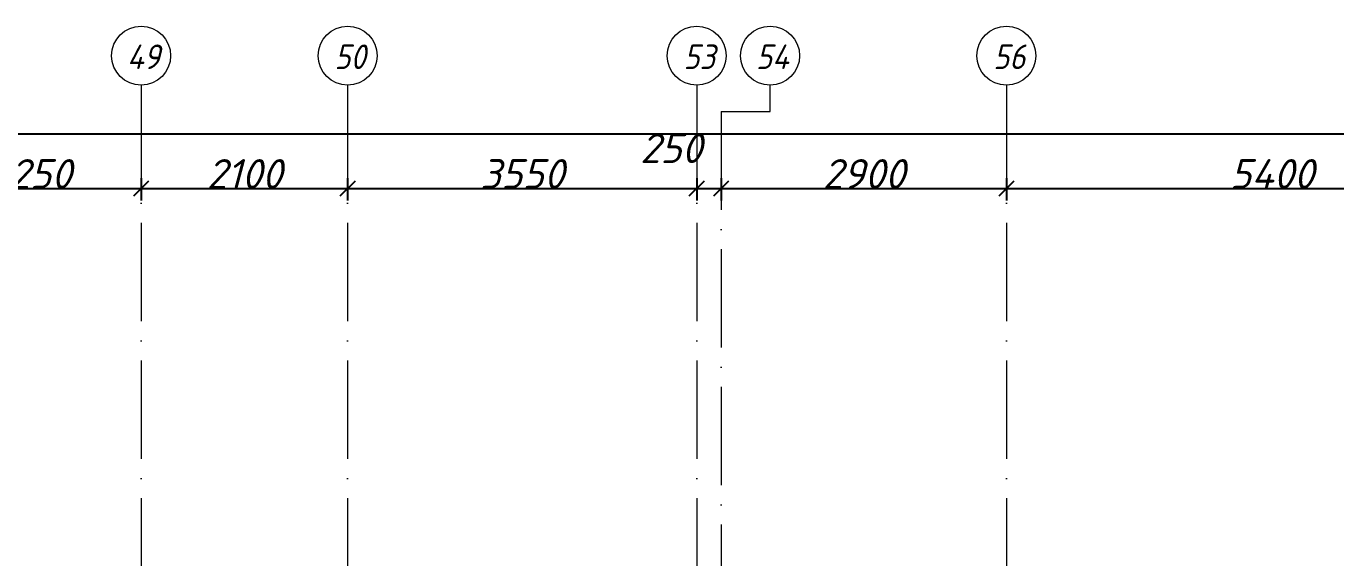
# Model space of a CAD drawing. Header units: millimetres. Extents: x -537608 to 253996, y -217170 to 186033.
# Drawn here: x -110904 to -97585, y 180625 to 186033 of the extents above; entities that cross this region are included whole.
import ezdxf

# ---------------------------------------------------------------- set-up
doc = ezdxf.new("R2010")
doc.units = ezdxf.units.MM
doc.linetypes.add('50_200_ШТРИХ_1Т_ш5_п1_п1_', pattern=[1400, 1000, -200, 0, -200])
for name, color, linetype, lineweight in [('A-____-____-DIMS', 7, 'Continuous', 9), ('S-GRID-____-IDEN', 7, 'Continuous', 9), ('S-GRID-____-OTLN', 7, 'Continuous', 9), ('S-GRID-____-OTLN-1', 7, '50_200_ШТРИХ_1Т_ш5_п1_п1_', 9)]:
    doc.layers.add(name, color=color, linetype=linetype, lineweight=lineweight)
doc.styles.add('ISOCPEUR_I', font='isocpeui.ttf', dxfattribs={"height": 300})
doc.styles.add('ISOCPEUR_I_9', font='isocpeui.ttf', dxfattribs={"width": 0.9, "height": 250})
doc.dimstyles.new('ISO-2_5_0_9К_БОЛЬШОЙ_ОСИ', dxfattribs={"dimscale": 304.8, "dimtxt": 248.995294, "dimasz": 0.492126, "dimexe": 0.393701, "dimexo": 0, "dimgap": 0, "dimtad": 1, "dimdec": 0, "dimzin": 0, "dimdsep": 46, "dimtxsty": 'ISOCPEUR_I', "dimblk1": 'OBLIQUE', "dimblk2": 'OBLIQUE', "dimsah": 1, "dimcen": 0.09, "dimdle": 0.393701, "dimazin": 0, "dimtfac": 1, "dimtdec": 4, "dimtix": 1, "dimtmove": 0, "dimatfit": 3, "dimfxl": 1, "dimtvp": 1, "dimtolj": 1, "dimtzin": 0, "dimarcsym": 2})
doc.dimstyles.new('ISO-2_5_0_9К_БОЛЬШОЙ_ОСИ_1', dxfattribs={"dimscale": 304.8, "dimtxt": 248.995294, "dimasz": 0.492126, "dimexe": 0.393701, "dimexo": 0, "dimgap": 0, "dimtad": 1, "dimdec": 0, "dimzin": 0, "dimdsep": 46, "dimtxsty": 'ISOCPEUR_I', "dimblk1": 'OBLIQUE', "dimblk2": 'OBLIQUE', "dimsah": 1, "dimcen": 0.09, "dimdle": 0.393701, "dimazin": 0, "dimtfac": 1, "dimtdec": 4, "dimtix": 1, "dimtmove": 1, "dimatfit": 3, "dimfxl": 1, "dimtvp": 1, "dimtolj": 1, "dimtzin": 0, "dimarcsym": 2})
doc.dimstyles.new('ISO-2_5_0_9К_БОЛЬШОЙ_ОСИ_2', dxfattribs={"dimscale": 304.8, "dimtxt": 248.995294, "dimasz": 0.492126, "dimexe": 0.393701, "dimexo": 0, "dimgap": 0, "dimtad": 1, "dimdec": 0, "dimzin": 0, "dimdsep": 46, "dimtxsty": 'ISOCPEUR_I_9', "dimblk1": 'OBLIQUE', "dimblk2": 'OBLIQUE', "dimsah": 1, "dimcen": 0.09, "dimdle": 0.393701, "dimazin": 0, "dimtfac": 1, "dimtdec": 4, "dimtix": 1, "dimtmove": 2, "dimatfit": 3, "dimfxl": 1, "dimtvp": 1, "dimtolj": 1, "dimtzin": 0, "dimarcsym": 2})

# ---------------------------------------------------------------- blocks, each defined once
blk = doc.blocks.new('Ось сетки - Круг_Ø6_00__ISO-2_5_0_9K_-25732049-АР1_План отверстий 3 этажа в осях 1-64_Ю-ЯЯ')
at = {"layer": 'S-GRID-____-IDEN'}
blk.add_circle((0, 0), 3, dxfattribs=at)
blk = doc.blocks.new('_Oblique')
at = {"color": 0, "linetype": 'ByBlock', "lineweight": -2}
blk.add_line((-0.5, -0.5), (0.5, 0.5), dxfattribs=at)
blk = doc.blocks.new('*D978')
at = {"layer": 'A-____-____-DIMS', "color": 0, "lineweight": -2, "transparency": 16777216}
for p, q in [((-111985, 184487), (-111985, 184261)), ((-109735, 184487), (-109735, 184261)), ((-112105, 184381), (-109615, 184381))]:
    blk.add_line(p, q, dxfattribs=at)
at = {"layer": 'Defpoints', "color": 0, "transparency": 16777216}
for p in [(-111985, 184487), (-109735, 184487), (-109735, 184381)]:
    blk.add_point(p, dxfattribs=at)
at = {"layer": 'A-____-____-DIMS', "color": 0, "lineweight": -2, "transparency": 16777216, "xscale": 150, "yscale": 150, "zscale": 150, "rotation": 180}
blk.add_blockref('_Oblique', (-111985, 184381), dxfattribs=at)
at = {"layer": 'A-____-____-DIMS', "color": 0, "lineweight": -2, "transparency": 16777216, "xscale": 150, "yscale": 150, "zscale": 150}
blk.add_blockref('_Oblique', (-109735, 184381), dxfattribs=at)
at = {"layer": 'A-____-____-DIMS', "color": 0, "transparency": 16777216, "insert": (-110860, 184531), "char_height": 300, "width": 758.48, "attachment_point": 5, "style": 'ISOCPEUR_I'}
blk.add_mtext('\\A1;2250', dxfattribs=at)
blk = doc.blocks.new('*D979')
at = {"layer": 'A-____-____-DIMS', "color": 0, "lineweight": -2, "transparency": 16777216}
for p, q in [((-109735, 184487), (-109735, 184261)), ((-107635, 184487), (-107635, 184261)), ((-109855, 184381), (-107515, 184381))]:
    blk.add_line(p, q, dxfattribs=at)
at = {"layer": 'Defpoints', "color": 0, "transparency": 16777216}
for p in [(-109735, 184487), (-107635, 184487), (-107635, 184381)]:
    blk.add_point(p, dxfattribs=at)
at = {"layer": 'A-____-____-DIMS', "color": 0, "lineweight": -2, "transparency": 16777216, "xscale": 150, "yscale": 150, "zscale": 150, "rotation": 180}
blk.add_blockref('_Oblique', (-109735, 184381), dxfattribs=at)
at = {"layer": 'A-____-____-DIMS', "color": 0, "lineweight": -2, "transparency": 16777216, "xscale": 150, "yscale": 150, "zscale": 150}
blk.add_blockref('_Oblique', (-107635, 184381), dxfattribs=at)
at = {"layer": 'A-____-____-DIMS', "color": 0, "transparency": 16777216, "insert": (-108685, 184531), "char_height": 300, "width": 701.02, "attachment_point": 5, "style": 'ISOCPEUR_I'}
blk.add_mtext('\\A1;2100', dxfattribs=at)
blk = doc.blocks.new('*D980')
at = {"layer": 'A-____-____-DIMS', "color": 0, "lineweight": -2, "transparency": 16777216}
for p, q in [((-107635, 184487), (-107635, 184261)), ((-104085, 184487), (-104085, 184261)), ((-107755, 184381), (-103965, 184381))]:
    blk.add_line(p, q, dxfattribs=at)
at = {"layer": 'Defpoints', "color": 0, "transparency": 16777216}
for p in [(-107635, 184487), (-104085, 184487), (-104085, 184381)]:
    blk.add_point(p, dxfattribs=at)
at = {"layer": 'A-____-____-DIMS', "color": 0, "lineweight": -2, "transparency": 16777216, "xscale": 150, "yscale": 150, "zscale": 150, "rotation": 180}
blk.add_blockref('_Oblique', (-107635, 184381), dxfattribs=at)
at = {"layer": 'A-____-____-DIMS', "color": 0, "lineweight": -2, "transparency": 16777216, "xscale": 150, "yscale": 150, "zscale": 150}
blk.add_blockref('_Oblique', (-104085, 184381), dxfattribs=at)
at = {"layer": 'A-____-____-DIMS', "color": 0, "transparency": 16777216, "insert": (-105860, 184531), "char_height": 300, "width": 758.48, "attachment_point": 5, "style": 'ISOCPEUR_I'}
blk.add_mtext('\\A1;3550', dxfattribs=at)
blk = doc.blocks.new('*D981')
at = {"layer": 'A-____-____-DIMS', "color": 0, "lineweight": -2, "transparency": 16777216}
for p, q in [((-104085, 184487), (-104085, 184261)), ((-103835, 184487), (-103835, 184261)), ((-104205, 184381), (-103715, 184381))]:
    blk.add_line(p, q, dxfattribs=at)
at = {"layer": 'Defpoints', "color": 0, "transparency": 16777216}
for p in [(-104085, 184487), (-103835, 184487), (-103835, 184381)]:
    blk.add_point(p, dxfattribs=at)
at = {"layer": 'A-____-____-DIMS', "color": 0, "lineweight": -2, "transparency": 16777216, "xscale": 150, "yscale": 150, "zscale": 150, "rotation": 180}
blk.add_blockref('_Oblique', (-104085, 184381), dxfattribs=at)
at = {"layer": 'A-____-____-DIMS', "color": 0, "lineweight": -2, "transparency": 16777216, "xscale": 150, "yscale": 150, "zscale": 150}
blk.add_blockref('_Oblique', (-103835, 184381), dxfattribs=at)
at = {"layer": 'A-____-____-DIMS', "color": 0, "transparency": 16777216, "insert": (-104661, 184941), "char_height": 300, "width": 568.86, "attachment_point": 1, "line_spacing_factor": 1.149209, "style": 'ISOCPEUR_I'}
blk.add_mtext('\\A1;250', dxfattribs=at)
blk = doc.blocks.new('*D982')
at = {"layer": 'A-____-____-DIMS', "color": 0, "lineweight": -2, "transparency": 16777216}
for p, q in [((-103835, 184487), (-103835, 184261)), ((-100935, 184487), (-100935, 184261)), ((-103955, 184381), (-100815, 184381))]:
    blk.add_line(p, q, dxfattribs=at)
at = {"layer": 'Defpoints', "color": 0, "transparency": 16777216}
for p in [(-103835, 184487), (-100935, 184487), (-100935, 184381)]:
    blk.add_point(p, dxfattribs=at)
at = {"layer": 'A-____-____-DIMS', "color": 0, "lineweight": -2, "transparency": 16777216, "xscale": 150, "yscale": 150, "zscale": 150, "rotation": 180}
blk.add_blockref('_Oblique', (-103835, 184381), dxfattribs=at)
at = {"layer": 'A-____-____-DIMS', "color": 0, "lineweight": -2, "transparency": 16777216, "xscale": 150, "yscale": 150, "zscale": 150}
blk.add_blockref('_Oblique', (-100935, 184381), dxfattribs=at)
at = {"layer": 'A-____-____-DIMS', "color": 0, "transparency": 16777216, "insert": (-102385, 184531), "char_height": 300, "width": 758.48, "attachment_point": 5, "style": 'ISOCPEUR_I'}
blk.add_mtext('\\A1;2900', dxfattribs=at)
blk = doc.blocks.new('*D983')
at = {"layer": 'A-____-____-DIMS', "color": 0, "lineweight": -2, "transparency": 16777216}
for p, q in [((-100935, 184487), (-100935, 184261)), ((-95535, 184487), (-95535, 184261)), ((-101055, 184381), (-95415, 184381))]:
    blk.add_line(p, q, dxfattribs=at)
at = {"layer": 'Defpoints', "color": 0, "transparency": 16777216}
for p in [(-100935, 184487), (-95535, 184487), (-95535, 184381)]:
    blk.add_point(p, dxfattribs=at)
at = {"layer": 'A-____-____-DIMS', "color": 0, "lineweight": -2, "transparency": 16777216, "xscale": 150, "yscale": 150, "zscale": 150, "rotation": 180}
blk.add_blockref('_Oblique', (-100935, 184381), dxfattribs=at)
at = {"layer": 'A-____-____-DIMS', "color": 0, "lineweight": -2, "transparency": 16777216, "xscale": 150, "yscale": 150, "zscale": 150}
blk.add_blockref('_Oblique', (-95535, 184381), dxfattribs=at)
at = {"layer": 'A-____-____-DIMS', "color": 0, "transparency": 16777216, "insert": (-98235, 184531), "char_height": 300, "width": 781.46, "attachment_point": 5, "style": 'ISOCPEUR_I'}
blk.add_mtext('\\A1;5400', dxfattribs=at)
blk = doc.blocks.new('*D988')
at = {"layer": 'A-____-____-DIMS', "color": 0, "lineweight": -2, "transparency": 16777216}
for p, q in [((-181035, 185039), (-181035, 184813)), ((-77535, 185039), (-77535, 184813)), ((-181155, 184933), (-129802, 184933)), ((-77415, 184933), (-128923, 184933))]:
    blk.add_line(p, q, dxfattribs=at)
at = {"layer": 'Defpoints', "color": 0, "transparency": 16777216}
for p in [(-181035, 185039), (-77535, 185039), (-77535, 184933)]:
    blk.add_point(p, dxfattribs=at)
at = {"layer": 'A-____-____-DIMS', "color": 0, "lineweight": -2, "transparency": 16777216, "xscale": 150, "yscale": 150, "zscale": 150, "rotation": 180}
blk.add_blockref('_Oblique', (-181035, 184933), dxfattribs=at)
at = {"layer": 'A-____-____-DIMS', "color": 0, "lineweight": -2, "transparency": 16777216, "xscale": 150, "yscale": 150, "zscale": 150}
blk.add_blockref('_Oblique', (-77535, 184933), dxfattribs=at)
at = {"layer": 'A-____-____-DIMS', "color": 0, "transparency": 16777216, "insert": (-129902, 185259), "char_height": 250, "width": 1080.26, "attachment_point": 1, "line_spacing_factor": 1.149209, "style": 'ISOCPEUR_I_9'}
blk.add_mtext('\\A1;103500', dxfattribs=at)

msp = doc.modelspace()

# ---------------------------------------------------------------- linework, layer by layer
at = {"layer": 'S-GRID-____-OTLN'}
for p, q in [((-103338.2783, 185164.7688), (-103338.2783, 185432.9652)), ((-103834.9702, 185164.7688), (-103338.2783, 185164.7688))]:
    msp.add_line(p, q, dxfattribs=at)
at = {"layer": 'S-GRID-____-OTLN-1'}
for p, q in [((-109734.9702, 185432.9652), (-109734.9702, 147431.7016)), ((-107634.9702, 185432.9652), (-107634.9702, 134521.1558)), ((-104084.9702, 185432.9652), (-104084.9702, 134811.339)), ((-100934.9702, 185432.9652), (-100934.9702, 134521.1558)), ((-103834.9702, 185164.7688), (-103834.9702, 134521.1558))]:
    msp.add_line(p, q, dxfattribs=at)

# ---------------------------------------------------------------- block references
at = {"layer": 'S-GRID-____-IDEN', "xscale": 99.99999999999993, "yscale": 99.99999999999993, "zscale": 99.99999999999993, "rotation": 180}
for p in [(-109734.9702, 185732.9652), (-107634.9702, 185732.9652), (-104084.9702, 185732.9652), (-103338.2783, 185732.9652), (-100934.9702, 185732.9652)]:
    msp.add_blockref('Ось сетки - Круг_Ø6_00__ISO-2_5_0_9K_-25732049-АР1_План отверстий 3 этажа в осях 1-64_Ю-ЯЯ', p, dxfattribs=at)

# ---------------------------------------------------------------- texts
at = {"layer": 'S-GRID-____-IDEN', "char_height": 250, "attachment_point": 1, "style": 'ISOCPEUR_I_9'}
for s, insert, width in [('49', (-109878.3419, 185846.8989), 425.696062), ('50', (-107769.3419, 185846.8989), 404.0505), ('53', (-104219.3419, 185846.8989), 404.0505), ('54', (-103481.65, 185846.8989), 425.696062), ('56', (-101069.3419, 185846.8989), 404.0505)]:
    msp.add_mtext(s, dxfattribs=dict(at, insert=insert, width=width))

# ---------------------------------------------------------------- dimensions: what is measured, and where the dimension line sits
at = {"layer": 'A-____-____-DIMS'}
for base, p1, p2, dimstyle, override, picture, middle in [((-77534.9702, 184932.7824), (-181034.9702, 185038.8484), (-77534.9702, 185038.8484), 'ISO-2_5_0_9К_БОЛЬШОЙ_ОСИ_2', {"dimpost": '<>', "dimfxl": 103500}, '*D988', (-129362.1199, 185092.7297)), ((-103834.9702, 184380.5631), (-104084.9702, 184486.6291), (-103834.9702, 184486.6291), 'ISO-2_5_0_9К_БОЛЬШОЙ_ОСИ_1', {"dimpost": '<>', "dimfxl": 250}, '*D981', (-104376.5977, 184540.5104))]:
    dim = msp.add_linear_dim(base=base, p1=p1, p2=p2, dimstyle=dimstyle, override=override, dxfattribs=at)
    dim.commit()
    dim.dimension.update_dxf_attribs({"geometry": picture, "text_midpoint": middle, "dimtype": 160})
for base, p1, p2, override, picture, middle in [((-109734.9702, 184380.5631), (-111984.9702, 184486.6291), (-109734.9702, 184486.6291), {"dimpost": '<>', "dimfxl": 2250}, '*D978', (-110859.9702, 184530.5631)), ((-107634.9702, 184380.5631), (-109734.9702, 184486.6291), (-107634.9702, 184486.6291), {"dimpost": '<>', "dimfxl": 2100}, '*D979', (-108684.9702, 184530.5631)), ((-104084.9702, 184380.5631), (-107634.9702, 184486.6291), (-104084.9702, 184486.6291), {"dimpost": '<>', "dimfxl": 3550}, '*D980', (-105859.9702, 184530.5631)), ((-100934.9702, 184380.5631), (-103834.9702, 184486.6291), (-100934.9702, 184486.6291), {"dimpost": '<>', "dimfxl": 2900}, '*D982', (-102384.9702, 184530.5631)), ((-95534.9702, 184380.5631), (-100934.9702, 184486.6291), (-95534.9702, 184486.6291), {"dimpost": '<>', "dimfxl": 5400}, '*D983', (-98234.9702, 184530.5631))]:
    dim = msp.add_linear_dim(base=base, p1=p1, p2=p2, dimstyle='ISO-2_5_0_9К_БОЛЬШОЙ_ОСИ', override=override, dxfattribs=at)
    dim.commit()
    dim.dimension.update_dxf_attribs({"geometry": picture, "text_midpoint": middle})

doc.saveas('drawing.dxf')
